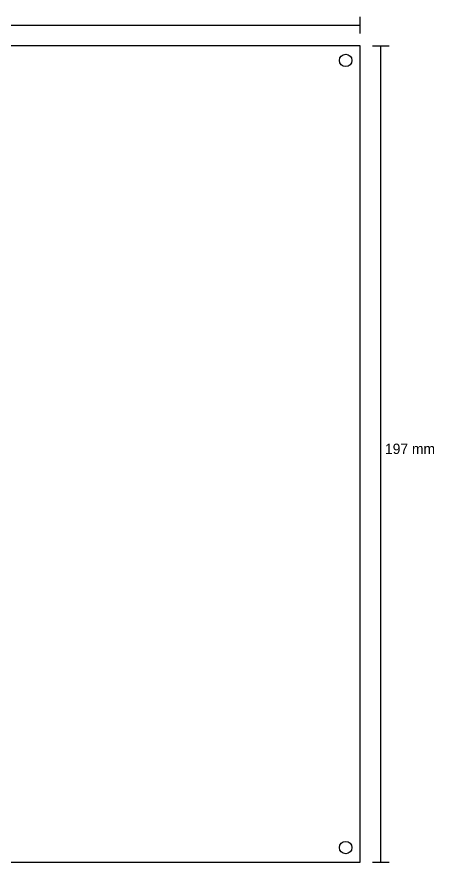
# Model space of a CAD drawing. Extents: x 0 to 438, y 0 to 206.
# Drawn here: x 337.1 to 437.9, y 0 to 204 of the extents above; entities that cross this region are included whole.
import ezdxf

# ---------------------------------------------------------------- set-up
doc = ezdxf.new("R2010")
doc.units = 0
doc.layers.add('DIMENSION', color=5, linetype='Continuous')
doc.layers.add('PLATE', color=7, linetype='Continuous')

msp = doc.modelspace()

# ---------------------------------------------------------------- linework, layer by layer
at = {"layer": 'DIMENSION'}
for p, q in [((420, 200), (420, 204)), ((0, 202), (420, 202)), ((423, 197), (427, 197)), ((425, 0), (425, 197)), ((423, 0), (427, 0))]:
    msp.add_line(p, q, dxfattribs=at)
at = {"layer": 'PLATE'}
msp.add_lwpolyline([(0, 0), (420, 0), (420, 197), (0, 197)], close=True, dxfattribs=at)
for centre in [(416.5, 193.5), (416.5, 3.5)]:
    msp.add_circle(centre, 1.5, dxfattribs=at)

# ---------------------------------------------------------------- texts
at = {"layer": 'DIMENSION'}
msp.add_text('197 mm', height=2.5, dxfattribs=at).set_placement((426, 98.5))

doc.saveas('drawing.dxf')
